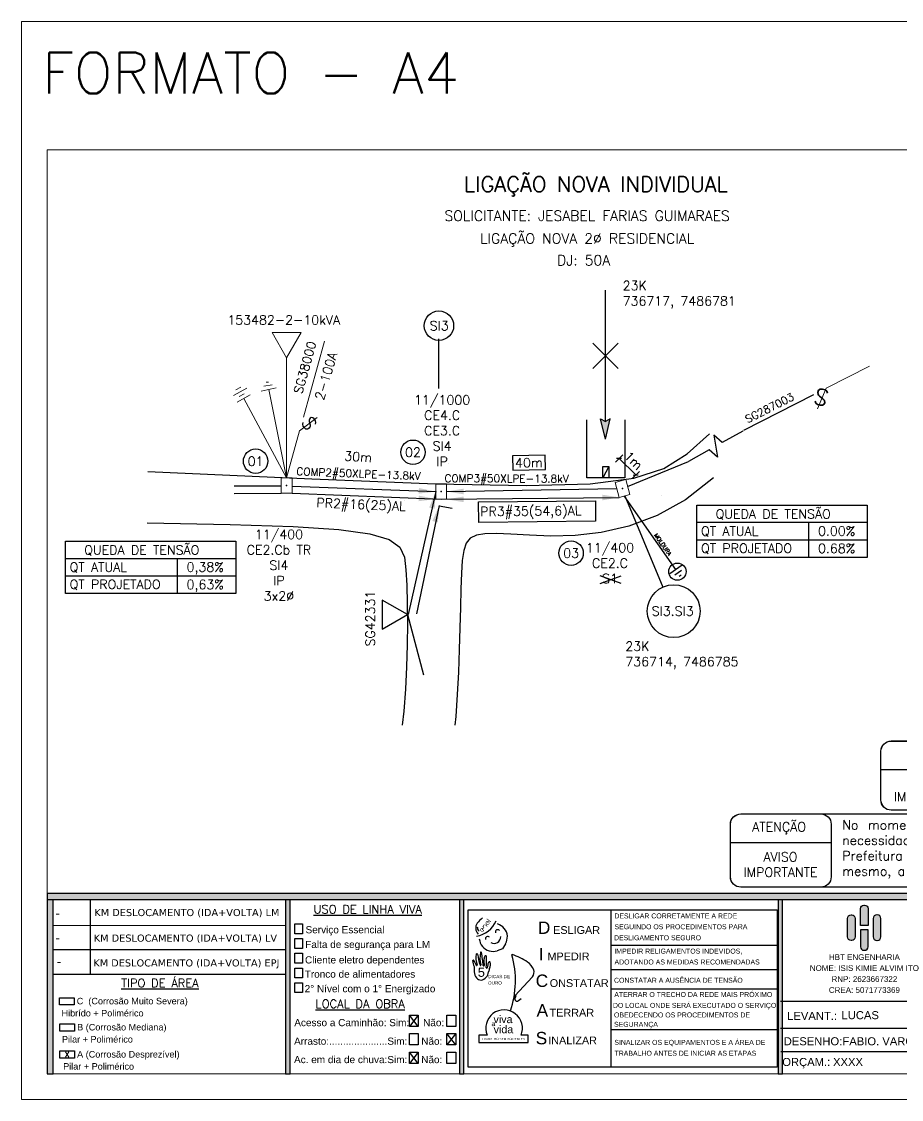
# Model space of a CAD drawing. Header units: millimetres. Extents: x 834033 to 836936, y 7531751 to 7534076.
# Drawn here: x 836638.6 to 836810.1, y 7533574.5 to 7533784.5 of the extents above; entities that cross this region are included whole.
import ezdxf
from ezdxf.enums import TextEntityAlignment as Align

# ---------------------------------------------------------------- set-up
doc = ezdxf.new("R2010")
doc.units = ezdxf.units.MM
for name, color, linetype in [('BT_PR3X150(70)AL', 2, 'Continuous'), ('CARIMBO', 90, 'Continuous'), ('DESENHO', 2, 'Continuous'), ('MARCAÇÕES', 1, 'Continuous'), ('MT_3x2CAA-13.8kV', 4, 'Continuous'), ('REDE-BT', 2, 'Continuous'), ('ÁRVORE', 90, 'Continuous')]:
    doc.layers.add(name, color=color, linetype=linetype)
for name, color, linetype, lineweight in [('Nomeclatura_Existente', 2, 'Continuous', 13), ('POSTE', 3, 'Continuous', 13), ('REDE BT', 2, 'Continuous', 15), ('REDE MT', 4, 'Continuous', 25)]:
    doc.layers.add(name, color=color, linetype=linetype, lineweight=lineweight)
doc.styles.add('ARIAL', font='arial.ttf', dxfattribs={"height": 1.6})
doc.styles.add('CARIMBO', font='simplex.shx', dxfattribs={"height": 3})
doc.styles.add('Nome. Existente', font='romans.shx', dxfattribs={"height": 2})
doc.styles.add('Nome.Projetada', font='verdana.ttf', dxfattribs={"height": 2})
doc.styles.add('REGUA120', font='ROMANS.SHX', dxfattribs={"height": 3})
doc.styles.add('REGUA60', font='ROMANS.SHX', dxfattribs={"height": 1.8})
doc.styles.add('ROMANS', font='ROMANS.shx', dxfattribs={"height": 1.8})
doc.styles.get("Standard").update_dxf_attribs({"font": 'arial.ttf'})
doc.dimstyles.new('Copy of Standard', dxfattribs={"dimtxt": 1.5, "dimasz": 0.7, "dimexe": 1, "dimexo": 0.0625, "dimgap": 0.8, "dimtad": 1, "dimdec": 0, "dimzin": 0, "dimdsep": 46, "dimtxsty": 'REGUA60', "dimblk": 'OBLIQUE', "dimcen": 0.09, "dimclrt": 256, "dimadec": 0, "dimazin": 0, "dimtfac": 1, "dimtdec": 0, "dimtofl": 0, "dimtmove": 0, "dimatfit": 1, "dimldrblk": 'OBLIQUE', "dimfxl": 1, "dimfxlon": 1, "dimtolj": 1, "dimtzin": 0, "dimarcsym": 0})
doc.dimstyles.new('MEDIDA', dxfattribs={"dimtxt": 1.8, "dimasz": 2.5, "dimexe": 0.18, "dimexo": 0.0625, "dimgap": 0.5, "dimtad": 0, "dimdec": 0, "dimzin": 0, "dimdsep": 46, "dimtxsty": 'REGUA60', "dimcen": 0.09, "dimse1": 1, "dimse2": 1, "dimsd1": 1, "dimsd2": 1, "dimclrt": 2, "dimadec": 0, "dimazin": 0, "dimtfac": 1, "dimtdec": 0, "dimtofl": 0, "dimtmove": 0, "dimatfit": 3, "dimfxl": 1, "dimtolj": 1, "dimtzin": 0, "dimarcsym": 0})
doc.dimstyles.new('PROJETADO', dxfattribs={"dimtxt": 1.5, "dimasz": 2.5, "dimexe": 0.18, "dimexo": 0.0625, "dimgap": -0.5, "dimtad": 0, "dimdec": 0, "dimzin": 0, "dimdsep": 46, "dimtxsty": 'REGUA60', "dimcen": 0.09, "dimse1": 1, "dimse2": 1, "dimsd1": 1, "dimsd2": 1, "dimclrt": 2, "dimadec": 0, "dimazin": 0, "dimtfac": 1, "dimtdec": 0, "dimtofl": 0, "dimtmove": 0, "dimatfit": 3, "dimfxl": 1, "dimtolj": 1, "dimtzin": 0, "dimarcsym": 0})

# ---------------------------------------------------------------- blocks, each defined once
blk = doc.blocks.new('*U723')
blk.add_point((0, 0))
at = {"layer": 'POSTE'}
blk.add_lwpolyline([(-1.07, 1.5), (1.07, 1.5), (1.07, -1.5), (-1.07, -1.5)], close=True, dxfattribs=at)
at = {"style": 'ROMANS'}
for tag, flags, p in [('COORD', 13, (-12.58, 2.43)), ('MONO', 5, (10.81, 2.67)), ('POSTE', 5, (-12.58, -0.48)), ('BIF', 5, (10.81, -0.24)), ('MT1', 5, (-12.58, -3.4)), ('TRIF', 5, (10.81, -3.16)), ('MT2', 5, (-12.58, -6.31)), ('MT3', 5, (-12.58, -9.23)), ('BT1', 5, (-12.58, -12.14)), ('BT2', 5, (-12.58, -15.05))]:
    blk.add_attdef(tag, text='', height=1.8, dxfattribs=dict(at, flags=flags)).set_placement(p, align=Align.MIDDLE_CENTER)
blk = doc.blocks.new('*D682')
at = {"layer": 'Defpoints', "color": 0, "transparency": 16777216}
for p in [(836690.68, 7533700.63), (836690.4, 7533696.43), (836720.37, 7533694.45)]:
    blk.add_point(p, dxfattribs=at)
at = {"color": 2, "transparency": 16777216, "insert": (836704.19, 7533699.74), "char_height": 1.8, "attachment_point": 5, "rotation": 356.2259, "style": 'REGUA60'}
blk.add_mtext('\\A1;30m', dxfattribs=at)
blk = doc.blocks.new('*U721')
blk.add_point((0, 0))
at = {"layer": 'POSTE'}
blk.add_lwpolyline([(-1.07, 1.5), (1.07, 1.5), (1.07, -1.5), (-1.07, -1.5)], close=True, dxfattribs=at)
at = {"style": 'ROMANS'}
for tag, flags, p in [('COORD', 13, (-12.58, 2.43)), ('MONO', 5, (10.81, 2.67)), ('POSTE', 5, (-12.58, -0.48)), ('BIF', 5, (10.81, -0.24)), ('MT1', 5, (-12.58, -3.4)), ('TRIF', 5, (10.81, -3.16)), ('MT2', 5, (-12.58, -6.31)), ('MT3', 5, (-12.58, -9.23)), ('BT1', 5, (-12.58, -12.14)), ('BT2', 5, (-12.58, -15.05))]:
    blk.add_attdef(tag, text='', height=1.8, dxfattribs=dict(at, flags=flags)).set_placement(p, align=Align.MIDDLE_CENTER)
blk = doc.blocks.new('*U722')
blk.add_point((0, 0))
at = {"layer": 'POSTE'}
blk.add_lwpolyline([(-1.42, 1.17), (0.64, 1.73), (1.42, -1.17), (-0.64, -1.73)], close=True, dxfattribs=at)
at = {"style": 'ROMANS'}
for tag, flags, p in [('COORD', 13, (-12.58, 2.43)), ('MONO', 5, (10.81, 2.67)), ('POSTE', 5, (-12.58, -0.48)), ('BIF', 5, (10.81, -0.24)), ('MT1', 5, (-12.58, -3.4)), ('TRIF', 5, (10.81, -3.16)), ('MT2', 5, (-12.58, -6.31)), ('MT3', 5, (-12.58, -9.23)), ('BT1', 5, (-12.58, -12.14)), ('BT2', 5, (-12.58, -15.05))]:
    blk.add_attdef(tag, text='', height=1.8, dxfattribs=dict(at, flags=flags)).set_placement(p, align=Align.MIDDLE_CENTER)
blk = doc.blocks.new('bloco35')
for p, q in [((3653.42, 1778.71), (3653.42, 1790.01)), ((3660.88, 1790.01), (3660.88, 1778.71)), ((3660.88, 1778.71), (3653.42, 1778.71))]:
    blk.add_line(p, q)
blk = doc.blocks.new('SETA SOLICITANTE')
h = blk.add_hatch(color=6)
h.paths.add_polyline_path([(-0.96, 3.99), (0, 0), (-0.01, 3.44)])
h.paths.add_polyline_path([(0.94, 3.99), (-0.01, 3.44), (0, 0)])
blk.add_hatch(color=6).paths.add_polyline_path([(0, 0), (0.94, 3.99), (-0.01, 3.44)])
at = {"color": 6, "flags": 128}
for points in [[(-0.01, 3.44), (-0.01, 29.04)], [(-2.49, 18.72), (2.47, 13.76)], [(-2.49, 13.76), (2.47, 18.72)], [(0, 0), (-0.96, 3.99), (-0.01, 3.44)], [(0, 0), (0.94, 3.99), (-0.01, 3.44)]]:
    blk.add_lwpolyline(points, dxfattribs=at)
blk = doc.blocks.new('BLOCO31')
blk.add_line((3611.56, 1826.27), (3613.78, 1825.09))
blk.add_lwpolyline([(3611.56, 1826.27), (3613.78, 1826.27), (3613.78, 1825.09), (3611.56, 1825.09)], close=True)
blk = doc.blocks.new('*U683')
at = {"color": 0, "linetype": 'ByBlock', "lineweight": -3}
blk.add_blockref('SETA SOLICITANTE', (-0.07, 7.51), dxfattribs=at)
blk.add_blockref('bloco35', (-3657.15, -1778.71))
at = {"rotation": 270}
blk.add_blockref('BLOCO31', (-1825.68, 3613.78), dxfattribs=at)
blk = doc.blocks.new('_Oblique')
at = {"color": 0, "linetype": 'ByBlock', "lineweight": -2}
blk.add_line((-0.5, -0.5), (0.5, 0.5), dxfattribs=at)
blk = doc.blocks.new('*D684')
at = {"color": 0, "lineweight": -2, "transparency": 16777216}
for p, q in [((836754.35, 7533698.67), (836755.76, 7533700.1)), ((836755.05, 7533699.38), (836758.31, 7533696.19)), ((836757.61, 7533695.48), (836759.01, 7533696.9))]:
    blk.add_line(p, q, dxfattribs=at)
at = {"layer": 'Defpoints', "color": 0, "transparency": 16777216}
for p in [(836752.47, 7533696.75), (836758.31, 7533696.19), (836755.72, 7533693.56)]:
    blk.add_point(p, dxfattribs=at)
at = {"color": 0, "lineweight": -2, "transparency": 16777216, "xscale": 0.7, "yscale": 0.7, "zscale": 0.7}
for p, rotation in [((836755.05, 7533699.38), 135.5312577795859), ((836758.31, 7533696.19), 315.5312577795859)]:
    blk.add_blockref('_Oblique', p, dxfattribs=dict(at, rotation=rotation))
at = {"transparency": 16777216, "insert": (836757.87, 7533699), "char_height": 1.8, "attachment_point": 5, "rotation": 315.5313, "style": 'REGUA60'}
blk.add_mtext('\\A1;1m', dxfattribs=at)
blk = doc.blocks.new('*D685')
at = {"color": 0, "lineweight": -2, "transparency": 16777216}
for p, q in [((836740.66, 7533700.05), (836734.26, 7533699.94)), ((836734.26, 7533699.94), (836734.31, 7533697.14)), ((836740.71, 7533697.25), (836740.66, 7533700.05)), ((836734.31, 7533697.14), (836740.71, 7533697.25))]:
    blk.add_line(p, q, dxfattribs=at)
at = {"layer": 'Defpoints', "color": 0, "transparency": 16777216}
for p in [(836755.63, 7533698.9), (836720.37, 7533694.45), (836755.69, 7533695.06)]:
    blk.add_point(p, dxfattribs=at)
at = {"color": 2, "transparency": 16777216, "insert": (836737.48, 7533698.59), "char_height": 1.8, "attachment_point": 5, "rotation": 0.9805, "style": 'REGUA60'}
blk.add_mtext('\\A1;40m', dxfattribs=at)
blk = doc.blocks.new('SETA BT')
blk.add_solid([(5.2, 0.86), (5.2, -0.87), (0, 0)])
blk = doc.blocks.new('seta')
blk.add_line((-8.29, -0.3), (-8.29, -0.3))
at = {"layer": 'REDE-BT', "xscale": 0.635, "yscale": 0.635, "zscale": 0.635}
blk.add_blockref('SETA BT', (0, 0), dxfattribs=at)
blk = doc.blocks.new('*U686')
at = {"layer": 'REDE MT', "xscale": 0.635, "yscale": 0.635, "zscale": 0.635}
blk.add_blockref('SETA BT', (0, 0), dxfattribs=at)
blk = doc.blocks.new('*U687')
blk.add_line((-8.29, -0.3), (-8.29, -0.3))
at = {"layer": 'REDE-BT', "xscale": 0.635, "yscale": 0.635, "zscale": 0.635}
blk.add_blockref('SETA BT', (0, 0), dxfattribs=at)
blk = doc.blocks.new('bloco8')
for p, q in [((3226.94, 1795.6), (3225.36, 1795.3)), ((3226.26, 1796.14), (3225.79, 1796.09)), ((3222.01, 1794.92), (3219.44, 1793.48)), ((3220.84, 1795.14), (3219.84, 1794.61)), ((3222.69, 1793.64), (3220.12, 1792.2)), ((3221.52, 1793.85), (3220.52, 1793.33)), ((3227.72, 1795), (3224.84, 1794.37)), ((3229.77, 1777.46), (3226.28, 1794.68)), ((3229.77, 1777.46), (3221.41, 1792.92))]:
    blk.add_line(p, q)
blk = doc.blocks.new('CHAVE')
blk.add_line((0, 0), (-2.8, 3.31))
at = {"style": 'CARIMBO'}
blk.add_text('S', height=3.12, rotation=45.3947, dxfattribs=at).set_placement((-0.95, -0.44))
blk = doc.blocks.new('I$C7A5C9564')
blk.add_line((0, 0), (9.49, 0.02))
at = {"lineweight": -3}
blk.add_line((12.26, 0.02), (27.57, 0.02), dxfattribs=at)
blk = doc.blocks.new('CCC')
at = {"lineweight": -3, "rotation": 270}
blk.add_blockref('CHAVE', (231681.49, 163000.81), dxfattribs=at)
at = {"lineweight": -3}
blk.add_blockref('I$C7A5C9564', (231671.99, 163000.8), dxfattribs=at)
blk = doc.blocks.new('BR')
at = {"linetype": 'Continuous'}
blk.add_lwpolyline([(0.0121, 0.00002), (0.00752, 0.00001), (0.00678, 0.00203), (0.00532, -0.00201), (0.00458, 0.00001), (0, 0)], dxfattribs=at)
blk = doc.blocks.new('PONTO')
at = {"layer": 'ÁRVORE'}
blk.add_circle((0, 0), 2.38, dxfattribs=at)
at = {"layer": 'ÁRVORE', "style": 'ROMANS', "flags": 4}
blk.add_attdef('XX', text='', height=1.8, dxfattribs=at).set_placement((0, 0), align=Align.MIDDLE_CENTER)
blk = doc.blocks.new('xx')
at = {"layer": 'MARCAÇÕES'}
for p, q in [((0.539, 0.712), (-0.539, -0.712)), ((-0.539, 0.712), (0.539, -0.712))]:
    blk.add_line(p, q, dxfattribs=at)
blk = doc.blocks.new('ATERR PROJ')
at = {"lineweight": -3}
for p, q in [((-0.23, 19.02), (0.23, 19.02)), ((-1.47, 17.57), (1.47, 17.57)), ((-0.8, 18.35), (0.8, 18.35)), ((0, 17.57), (0, 0))]:
    blk.add_line(p, q, dxfattribs=at)
blk.add_circle((0, 18.05), 1.68)

msp = doc.modelspace()

# ---------------------------------------------------------------- hatches: boundary and pattern name
h = msp.add_hatch(color=256)
h.dxf.hatch_style = 1
h.paths.add_polyline_path([(836930.568, 7533613.505), (836929.436, 7533613.505), (836929.436, 7533579.53), (836930.568, 7533579.53)])
h.paths.add_polyline_path([(836872.148, 7533613.505), (836871.298, 7533613.505), (836871.298, 7533579.53), (836872.148, 7533579.53)])
h.paths.add_polyline_path([(836786.891, 7533613.505), (836786.041, 7533613.505), (836786.041, 7533579.53), (836786.891, 7533579.53)])
h.paths.add_polyline_path([(836724.813, 7533613.505), (836723.964, 7533613.505), (836723.964, 7533579.53), (836724.813, 7533579.53)])
h.paths.add_polyline_path([(836690.907, 7533613.505), (836690.057, 7533613.505), (836690.057, 7533579.53), (836690.907, 7533579.53)])
h.paths.add_polyline_path([(836644.701, 7533613.505), (836643.568, 7533613.505), (836643.568, 7533579.53), (836644.701, 7533579.53)])
h.paths.add_polyline_path([(836930.568, 7533614.638), (836643.568, 7533614.638), (836643.568, 7533613.505), (836644.701, 7533613.505), (836930.568, 7533613.505)])
at = {"true_color": 0xad002b}
h = msp.add_hatch(color=244, dxfattribs=at)
h.dxf.hatch_style = 1
h.paths.add_polyline_path([(836803.598, 7533611.692, 0.4142136), (836802.898, 7533612.392), (836802.798, 7533612.392, 0.4142136), (836802.098, 7533611.692), (836802.098, 7533608.392), (836803.598, 7533608.392)])
h.paths.add_polyline_path([(836803.598, 7533607.592), (836802.098, 7533607.592), (836802.098, 7533604.292, 0.4142136), (836802.798, 7533603.592), (836802.898, 7533603.592, 0.4142136), (836803.598, 7533604.292)])
at = {"ltscale": 0.15}
h = msp.add_hatch(color=8, dxfattribs=at)
h.dxf.hatch_style = 1
h.paths.add_polyline_path([(836728.561, 7533607.9, 0.0081441), (836728.55, 7533607.906), (836728.309, 7533607.596), (836728.403, 7533607.523), (836728.646, 7533607.834)])
h.paths.add_polyline_path([(836728.468, 7533608.282), (836728.394, 7533608.186), (836728.722, 7533607.93), (836728.797, 7533608.025)])
h.paths.add_polyline_path([(836729.599, 7533609.25), (836729.357, 7533608.939), (836729.451, 7533608.865), (836729.694, 7533609.176)])
h.paths.add_polyline_path([(836729.302, 7533609.77), (836729.233, 7533609.681), (836729.547, 7533609.436), (836729.617, 7533609.525)])
h = msp.add_hatch(color=3, dxfattribs=at)
h.dxf.hatch_style = 1
h.paths.add_polyline_path([(836729.618, 7533609.526), (836729.547, 7533609.436), (836729.863, 7533609.19, 0.1656475), (836729.931, 7533609.166), (836730.066, 7533609.165), (836730.067, 7533609.278), (836729.972, 7533609.279, -0.1656475), (836729.905, 7533609.302)])
at = {"true_color": 0xad002b}
h = msp.add_hatch(color=244, dxfattribs=at)
h.dxf.hatch_style = 1
h.paths.add_polyline_path([(836801.098, 7533609.792, 0.4142136), (836800.398, 7533610.492), (836800.298, 7533610.492, 0.4142136), (836799.598, 7533609.792), (836799.598, 7533606.192, 0.4142136), (836800.298, 7533605.492), (836800.398, 7533605.492, 0.4142136), (836801.098, 7533606.192)])
h = msp.add_hatch(color=30)
h.dxf.hatch_style = 1
h.paths.add_polyline_path([(836804.598, 7533606.192, 0.4142136), (836805.298, 7533605.492), (836805.398, 7533605.492, 0.4142136), (836806.098, 7533606.192), (836806.098, 7533609.792, 0.4142136), (836805.398, 7533610.492), (836805.298, 7533610.492, 0.4142136), (836804.598, 7533609.792)])
at = {"ltscale": 0.15}
h = msp.add_hatch(color=1, dxfattribs=at)
h.dxf.hatch_style = 1
h.paths.add_polyline_path([(836728.75, 7533607.613), (836728.643, 7533607.598, -3.7448035), (836728.482, 7533607.818), (836728.55, 7533607.906, 4.0665835)])
h = msp.add_hatch(color=6, dxfattribs=at)
h.dxf.hatch_style = 1
h.paths.add_polyline_path([(836728.525, 7533608.237), (836728.698, 7533608.102, -0.9051269), (836728.979, 7533608.474), (836729.046, 7533608.56, 0.6571124)])
h = msp.add_hatch(color=8, dxfattribs=at)
h.dxf.hatch_style = 1
h.paths.add_polyline_path([(836729.082, 7533608.535), (836729.009, 7533608.441), (836729.333, 7533608.188), (836729.406, 7533608.282)])
at = {"ltscale": 0.15, "true_color": 0x105689}
h = msp.add_hatch(color=146, dxfattribs=at)
h.dxf.hatch_style = 1
h.paths.add_polyline_path([(836729.401, 7533608.529), (836729.412, 7533608.638, -1.2195299), (836729.53, 7533609.161), (836729.598, 7533609.249, 1.2499569)])
at = {"ltscale": 0.15, "true_color": 0xadddf7}
h = msp.add_hatch(color=141, dxfattribs=at)
h.dxf.hatch_style = 1
h.paths.add_polyline_path([(836729.798, 7533608.956), (836729.691, 7533608.941, -0.453623), (836729.412, 7533608.638), (836729.401, 7533608.529, 0.4630284)])

# ---------------------------------------------------------------- linework, layer by layer
for p, q in [((836719.931, 7533713.011), (836719.931, 7533722.711)), ((836756.184, 7533692.103), (836763.588, 7533674.321)), ((836806.087, 7533638.799), (836825.715, 7533638.799)), ((836776.766, 7533624.594), (836796.394, 7533624.594)), ((836690.057, 7533603.679, 0.001), (836644.701, 7533603.679, 0)), ((836651.924, 7533603.679, 0.001), (836651.924, 7533598.91, 0)), ((836734.169, 7533602.693, 0), (836734.24, 7533602.759, 0)), ((836644.701, 7533598.91, 0), (836690.057, 7533598.91, 0.001)), ((836726.797, 7533600.403, 0), (836726.797, 7533599.407, 0)), ((836729.441, 7533600.776, 0), (836729.338, 7533600.187, 0)), ((836735.421, 7533593.779, 0), (836735.959, 7533594.174, 0)), ((836871.298, 7533593.614, 0), (836786.527, 7533593.614, 0)), ((836871.298, 7533588.342, 0), (836786.543, 7533588.342, 0)), ((836816.963, 7533583.812, 0.001), (836786.565, 7533583.812, 0.001))]:
    msp.add_line(p, q)
at = {"color": 242, "true_color": 0xcd2027}
for p, q in [((836803.446, 7533686.903), (836803.446, 7533680.125)), ((836803.446, 7533683.514), (836770.215, 7533683.514)), ((836680.351, 7533679.882), (836680.351, 7533673.105)), ((836803.446, 7533680.125), (836770.215, 7533680.125)), ((836680.351, 7533676.493), (836647.12, 7533676.493)), ((836680.351, 7533673.105), (836647.12, 7533673.105))]:
    msp.add_line(p, q, dxfattribs=at)
at = {"ltscale": 2.5}
msp.add_line((836644.747, 7533608.443, 0.001), (836690.057, 7533608.476, 0.001), dxfattribs=at)
at = {"color": 1}
for p, q in [((836715.915, 7533590.963, 0), (836714.174, 7533588.757, 0)), ((836715.915, 7533588.757, 0), (836714.174, 7533590.963, 0)), ((836723.249, 7533585.146, 0), (836721.508, 7533587.352, 0)), ((836723.249, 7533587.352, 0), (836721.508, 7533585.146, 0)), ((836715.915, 7533581.532, 0), (836714.174, 7533583.738, 0)), ((836715.915, 7533583.738, 0), (836714.174, 7533581.532, 0))]:
    msp.add_line(p, q, dxfattribs=at)
for points in [[(836663.2, 7533696.844), (836695.149, 7533695.409), (836719.315, 7533694.473), (836736.98, 7533694.126), (836749.427, 7533694.452), (836757.941, 7533695.539), (836763.804, 7533697.472), (836768.299, 7533700.339), (836772.71, 7533704.226)], [(836773.435, 7533695.637), (836767.998, 7533691.349), (836762.466, 7533688.272), (836756.957, 7533686.216), (836751.592, 7533684.993), (836746.491, 7533684.415), (836741.775, 7533684.291), (836737.564, 7533684.434), (836733.978, 7533684.654), (836731.101, 7533684.783), (836728.881, 7533684.736), (836727.227, 7533684.446), (836726.051, 7533683.849), (836725.263, 7533682.879), (836724.774, 7533681.471), (836724.495, 7533679.559), (836724.338, 7533677.078), (836724.223, 7533673.994), (836724.123, 7533670.401), (836724.019, 7533666.422), (836723.893, 7533662.181), (836723.727, 7533657.802), (836723.503, 7533653.411), (836723.204, 7533649.13), (836723.043, 7533647.473)], [(836663.041, 7533686.846), (836679.254, 7533686.531), (836691.525, 7533686.124), (836700.408, 7533685.553), (836706.461, 7533684.746), (836710.24, 7533683.631), (836712.303, 7533682.137), (836713.207, 7533680.192), (836713.507, 7533677.724), (836713.667, 7533674.692), (836713.77, 7533671.175), (836713.806, 7533667.283), (836713.764, 7533663.127), (836713.635, 7533658.816), (836713.407, 7533654.46), (836713.071, 7533650.169), (836712.772, 7533647.473)]]:
    msp.add_lwpolyline(points, dxfattribs=at)
msp.add_lwpolyline([(836727.711, 7533686.926), (836727.667, 7533690.928), (836750.44, 7533691.177), (836750.484, 7533687.175)], close=True)
at = {"color": 242, "true_color": 0xcd2027}
for points in [[(836770.215, 7533690.291), (836803.438, 7533690.291), (836803.446, 7533686.903), (836770.215, 7533686.903)], [(836770.215, 7533680.125), (836770.215, 7533690.291)], [(836792.05, 7533680.125), (836792.05, 7533686.903)], [(836647.12, 7533683.271), (836680.343, 7533683.271), (836680.351, 7533679.882), (836647.12, 7533679.882)], [(836647.12, 7533673.105), (836647.12, 7533683.271)], [(836668.955, 7533673.105), (836668.955, 7533679.882)]]:
    msp.add_lwpolyline(points, dxfattribs=at)
for points in [[(836806.087, 7533642.364, -0.4142136), (836808.087, 7533644.364), (836926.578, 7533644.364, -0.4142136), (836928.578, 7533642.364), (836928.578, 7533632.894, -0.4142136), (836926.578, 7533630.894), (836808.087, 7533630.894, -0.4142136), (836806.087, 7533632.894)], [(836825.715, 7533632.894, -0.4142136), (836823.715, 7533630.894), (836808.103, 7533630.894, -0.4142136), (836806.103, 7533632.894), (836806.103, 7533642.356, -0.4142136), (836808.103, 7533644.356), (836823.715, 7533644.356, -0.4142136), (836825.715, 7533642.356)], [(836776.766, 7533628.159, -0.4142136), (836778.766, 7533630.159), (836926.47, 7533630.159, -0.4142136), (836928.47, 7533628.159), (836928.47, 7533617.89, -0.4142136), (836926.47, 7533615.89), (836778.766, 7533615.89, -0.4142136), (836776.766, 7533617.89)], [(836796.394, 7533617.89, -0.4142136), (836794.394, 7533615.89), (836778.782, 7533615.89, -0.4142136), (836776.782, 7533617.89), (836776.782, 7533628.151, -0.4142136), (836778.782, 7533630.151), (836794.394, 7533630.151, -0.4142136), (836796.394, 7533628.151)]]:
    msp.add_lwpolyline(points, format="xyb", close=True)
for points, elevation in [([(836930.568, 7533614.638), (836643.568, 7533614.638)], 0), ([(836643.568, 7533614.638), (836643.568, 7533579.53), (836644.701, 7533579.53), (836644.701, 7533613.505)], 0), ([(836643.568, 7533613.505), (836930.568, 7533613.505)], 0), ([(836651.92, 7533613.505), (836651.924, 7533608.448), (836651.924, 7533603.679)], 0.001), ([(836690.057, 7533613.505), (836690.057, 7533579.53), (836690.907, 7533579.53), (836690.907, 7533613.505)], 0), ([(836723.964, 7533613.505), (836723.964, 7533579.53), (836724.813, 7533579.53), (836724.813, 7533613.505)], 0), ([(836786.041, 7533613.505), (836786.041, 7533579.53), (836786.891, 7533579.53), (836786.891, 7533613.505)], 0), ([(836732.924, 7533604.86), (836732.359, 7533603.878), (836731.286, 7533603.514)], 0), ([(836738.174, 7533598.414), (836734.759, 7533594.696), (836734.765, 7533594.648), (836734.953, 7533594.728), (836735.005, 7533594.63), (836734.862, 7533594.536)], 0), ([(836729.307, 7533587.062), (836727.688, 7533587.062), (836727.688, 7533585.608), (836737.343, 7533585.608), (836737.343, 7533587.027), (836735.945, 7533587.027)], 0)]:
    msp.add_lwpolyline(points, dxfattribs=dict(elevation=elevation))
at = {"color": 244, "true_color": 0xad002b, "elevation": 0}
for points in [[(836802.098, 7533608.392), (836802.098, 7533611.692, -0.4142136), (836802.798, 7533612.392), (836802.898, 7533612.392, -0.4142136), (836803.598, 7533611.692), (836803.598, 7533608.392)], [(836800.298, 7533605.492, -0.4142136), (836799.598, 7533606.192), (836799.598, 7533609.792, -0.4142136), (836800.298, 7533610.492), (836800.398, 7533610.492, -0.4142136), (836801.098, 7533609.792), (836801.098, 7533606.192, -0.4142136), (836800.398, 7533605.492), (836800.298, 7533605.492)], [(836802.098, 7533607.592), (836802.098, 7533604.292, 0.4142136), (836802.798, 7533603.592), (836802.898, 7533603.592, 0.4142136), (836803.598, 7533604.292), (836803.598, 7533607.592)]]:
    msp.add_lwpolyline(points, format="xyb", dxfattribs=at)
at = {"color": 30, "elevation": 0}
msp.add_lwpolyline([(836805.398, 7533605.492, 0.4142136), (836806.098, 7533606.192), (836806.098, 7533609.792, 0.4142136), (836805.398, 7533610.492), (836805.298, 7533610.492, 0.4142136), (836804.598, 7533609.792), (836804.598, 7533606.192, 0.4142136), (836805.298, 7533605.492), (836805.398, 7533605.492)], format="xyb", dxfattribs=at)
at = {"elevation": 0}
for points in [[(836691.82, 7533608.731), (836693.332, 7533608.731), (836693.332, 7533606.814), (836691.82, 7533606.814)], [(836691.82, 7533605.866), (836693.332, 7533605.866), (836693.332, 7533603.949), (836691.82, 7533603.949)], [(836691.82, 7533603.001), (836693.332, 7533603.001), (836693.332, 7533601.084), (836691.82, 7533601.084)], [(836691.82, 7533600.136), (836693.332, 7533600.136), (836693.332, 7533598.219), (836691.82, 7533598.219)], [(836691.82, 7533597.271), (836693.332, 7533597.271), (836693.332, 7533595.354), (836691.82, 7533595.354)], [(836714.174, 7533590.963), (836715.915, 7533590.963), (836715.915, 7533588.757), (836714.174, 7533588.757)], [(836721.508, 7533590.963), (836723.249, 7533590.963), (836723.249, 7533588.757), (836721.508, 7533588.757)], [(836714.174, 7533587.352), (836715.915, 7533587.352), (836715.915, 7533585.146), (836714.174, 7533585.146)], [(836721.508, 7533587.352), (836723.249, 7533587.352), (836723.249, 7533585.146), (836721.508, 7533585.146)], [(836714.174, 7533583.738), (836715.915, 7533583.738), (836715.915, 7533581.532), (836714.174, 7533581.532)], [(836721.508, 7533583.738), (836723.249, 7533583.738), (836723.249, 7533581.532), (836721.508, 7533581.532)]]:
    msp.add_lwpolyline(points, close=True, dxfattribs=at)
at = {"color": 244, "true_color": 0xad002b, "elevation": 0}
for points in [[(836803.598, 7533608.392), (836802.098, 7533608.392)], [(836803.598, 7533607.592), (836802.098, 7533607.592)]]:
    msp.add_lwpolyline(points, dxfattribs=at)
at = {"ltscale": 5, "elevation": 0}
for points in [[(836645.96, 7533594.354), (836648.802, 7533594.354), (836648.802, 7533592.934), (836645.96, 7533592.934)], [(836646.039, 7533589.265), (836648.881, 7533589.265), (836648.881, 7533587.845), (836646.039, 7533587.845)], [(836646.032, 7533583.985), (836648.874, 7533583.985), (836648.874, 7533582.565), (836646.032, 7533582.565)]]:
    msp.add_lwpolyline(points, close=True, dxfattribs=at)
for centre, radius in [((836719.931, 7533725.272), 2.872), ((836765.697, 7533669.662), 5.148)]:
    msp.add_circle(centre, radius)
for centre, radius, start, end in [((836726.501, 7533611.261, 0), 4.966, 278.64787, 337.29534), ((836731.571, 7533605.703, 0), 5.239, 127.00648, 142.73951), ((836728.758, 7533607.918, 0), 1.66, 144.80643, 225.16056), ((836728.463, 7533608.08, 0), 1.049, 174.30811, 228.40065), ((836731.391, 7533607.167, 0), 0.443, 41.28747, 199.91806), ((836730.587, 7533606.119, 0), 2.704, 5.07898, 74.01577), ((836730.505, 7533606.052, 0), 2.704, 184.77575, 253.71254), ((836729.461, 7533605.846, 0), 0.443, 41.28747, 199.91806), ((836730.645, 7533606.299, 0), 1.367, 242.94779, 358.04209), ((836730.302, 7533606.273, 0), 2.979, 331.67324, 1.6326), ((836733.708, 7533602.155, 0), 5.771, 170.02222, 194.06747), ((836728.128, 7533603.127, 0), 0.108, 12.69902, 164.78281), ((836689.699, 7533596.451, 0), 39.112, 6.10148, 9.86325), ((836730.409, 7533606.362, 0), 2.979, 257.15892, 287.11828), ((836726.642, 7533601.538, 0), 0.134, 34.54355, 187.36917), ((836730.831, 7533602.079, 0), 4.357, 187.36917, 201.88252), ((836723.314, 7533599.246, 0), 4.174, 19.87877, 34.54355), ((836731, 7533602.161, 0), 3.874, 169.95432, 201.72241), ((836727.322, 7533602.813, 0), 0.139, 9.82437, 169.95432), ((836746.373, 7533606.112, 0), 19.196, 189.82437, 196.38122), ((836738.967, 7533601.468, 0), 10.253, 178.0401, 184.75426), ((836730.388, 7533601.709, 0), 1.672, 153.77632, 176.24737), ((836729.032, 7533602.377, 0), 0.16, 2.63393, 153.77632), ((836709.495, 7533601.478, 0), 19.718, 356.35086, 2.63393), ((836730.605, 7533600.603, 0), 1.176, 143.26626, 171.51546), ((836729.783, 7533601.218, 0), 0.15, 26.84672, 143.69559), ((836728.122, 7533600.801, 0), 1.859, 336.30987, 15.08687), ((836716.204, 7533597.688, 0), 18.649, 341.4351, 15.56765), ((836730.694, 7533591.932, 0), 11.392, 55.24981, 71.8614), ((836735.359, 7533598.572, 0), 3.278, 21.69655, 56.10148), ((836726.658, 7533600.403, 0), 0.139, 0, 21.88252), ((836729.035, 7533599.598, 0), 2.246, 184.87321, 218.175), ((836727.317, 7533600.705, 0), 0.087, 207.07627, 14.4208), ((836728.031, 7533600.733, 0), 0.0818, 205.17008, 14.0015), ((836727.864, 7533599.486, 0), 1.72, 279.26807, 356.59746), ((836728.669, 7533600.623, 0), 0.0805, 190.9033, 356.4052), ((836729.257, 7533600.212, 0), 0.0848, 172.56659, 342.22682), ((836729.719, 7533599.375, 0), 0.139, 161.8584, 176.59746), ((836737.811, 7533596.724, 0), 8.654, 157.3655, 161.8584), ((836736.983, 7533599.319, 0), 1.496, 322.80624, 18.11127), ((836728.066, 7533598.745, 0), 0.96, 213.89185, 274.44261), ((836735.179, 7533594.168, 0), 0.486, 130.73643, 250.89457), ((836735.157, 7533594.11, 0), 0.424, 251.21168, 308.54897), ((836732.633, 7533588.393, 0), 3.582, 337.58291, 201.81747)]:
    msp.add_arc(centre, radius, start, end)
at = {"layer": 'BT_PR3X150(70)AL'}
for p, q in [((836680.004, 7533692.572), (836689.172, 7533692.629)), ((836691.31, 7533692.629), (836720.355, 7533691.452)), ((836720.355, 7533691.452), (836755.077, 7533691.832)), ((836719.951, 7533690.226), (836715.536, 7533669.167)), ((836719.952, 7533690.207), (836722.503, 7533689.757))]:
    msp.add_line(p, q, dxfattribs=at)
msp.add_lwpolyline([(836708.881, 7533666.162), (836713.79, 7533668.984), (836708.891, 7533671.824)], close=True, dxfattribs=at)
at = {"layer": 'CARIMBO'}
for p, q in [((836725.655, 7533611.47, 0), (836785.856, 7533611.47, 0)), ((836725.655, 7533580.796, 0), (836725.655, 7533611.47, 0)), ((836753.463, 7533611.423, 0), (836753.463, 7533580.796, 0)), ((836785.856, 7533611.47, 0), (836785.856, 7533580.796, 0)), ((836753.463, 7533604.609, 0), (836785.856, 7533604.609, 0)), ((836753.463, 7533599.828, 0), (836785.856, 7533599.828, 0)), ((836753.463, 7533596.104, 0), (836785.856, 7533596.104, 0)), ((836753.463, 7533588.17, 0), (836785.856, 7533588.17, 0)), ((836785.856, 7533580.796, 0), (836725.655, 7533580.796, 0))]:
    msp.add_line(p, q, dxfattribs=at)
at = {"layer": 'MT_3x2CAA-13.8kV'}
for p, q in [((836756.717, 7533693.967), (836768.589, 7533698.85)), ((836680.004, 7533694.072), (836689.172, 7533694.072)), ((836691.31, 7533694.019), (836719.301, 7533692.992)), ((836721.438, 7533692.971), (836754.619, 7533693.539)), ((836719.301, 7533692.953), (836713.939, 7533669.002)), ((836713.79, 7533668.984), (836716.929, 7533657.271))]:
    msp.add_line(p, q, dxfattribs=at)
at = {"layer": 'POSTE'}
for p, q in [((836638.568, 7533574.53, 0), (836638.568, 7533784.53, 0)), ((836638.568, 7533784.53, 0), (836935.568, 7533784.53, 0)), ((836643.568, 7533759.53, 0), (836930.568, 7533759.53, 0)), ((836643.568, 7533579.53, 0), (836643.568, 7533759.53, 0)), ((836930.568, 7533579.53, 0), (836643.568, 7533579.53, 0)), ((836935.568, 7533574.53, 0), (836638.568, 7533574.53, 0))]:
    msp.add_line(p, q, dxfattribs=at)
at = {"layer": 'REDE BT'}
for p, q in [((836693.507, 7533707.47), (836697.608, 7533722.264)), ((836690.241, 7533719.024), (836690.241, 7533695.629)), ((836692.764, 7533704.781), (836696.194, 7533707.358)), ((836690.241, 7533695.629), (836692.764, 7533704.781))]:
    msp.add_line(p, q, dxfattribs=at)
msp.add_lwpolyline([(836690.241, 7533719.024), (836693.082, 7533723.922), (836687.419, 7533723.933)], close=True, dxfattribs=at)

# ---------------------------------------------------------------- block references
for name, p in [('*U683', (836752.469, 7533695.64)), ('*U721', (836690.241, 7533694.129)), ('*U723', (836720.369, 7533692.953)), ('*U686', (836721.438, 7533692.971)), ('*U722', (836755.721, 7533693.558)), ('seta', (836721.438, 7533691.453))]:
    msp.add_blockref(name, p)
at = {"xscale": 1000, "yscale": 1000, "zscale": 1000, "rotation": 29.05041221619506}
msp.add_blockref('BR', (836768.589, 7533698.85), dxfattribs=at)
ref = msp.add_blockref('PONTO', (836714.877, 7533700.623))
ref.add_attrib('XX', '02', dxfattribs={"layer": 'ÁRVORE', "height": 1.8, "style": 'ROMANS'}).set_placement((836714.877, 7533700.623), align=Align.MIDDLE_CENTER)
ref = msp.add_blockref('PONTO', (836684.197, 7533698.877))
ref.add_attrib('XX', '01', dxfattribs={"layer": 'ÁRVORE', "height": 1.8, "style": 'ROMANS'}).set_placement((836684.197, 7533698.877), align=Align.MIDDLE_CENTER)
for name, p, rotation in [('seta', (836720.039, 7533690.277), 255.0000000003752), ('*U686', (836719.301, 7533692.953), 177.3570928629877), ('*U687', (836719.301, 7533691.495), 177.6797470590461), ('*U686', (836719.301, 7533692.953), 257.3819546376415), ('seta', (836755.077, 7533691.832), 180.6267998058943), ('ATERR PROJ', (836756.07, 7533692.146), 214.9999999992597)]:
    msp.add_blockref(name, p, dxfattribs=dict(rotation=rotation))
ref = msp.add_blockref('PONTO', (836745.699, 7533680.96))
ref.add_attrib('XX', '03', dxfattribs={"layer": 'ÁRVORE', "height": 1.8, "style": 'ROMANS'}).set_placement((836745.699, 7533680.96), align=Align.MIDDLE_CENTER)
at = {"xscale": 3.805011886288412, "yscale": -1.053794784471393, "zscale": 3.805011886288412}
msp.add_blockref('xx', (836753.41, 7533675.767), dxfattribs=at)
at = {"layer": 'REDE BT', "rotation": 207.1087784248089}
msp.add_blockref('CCC', (968748.643, 7784380.031), dxfattribs=at)
at = {"layer": 'REDE BT'}
msp.add_blockref('bloco8', (833460.472, 7531918.166), dxfattribs=at)

# ---------------------------------------------------------------- texts
for s, height, style, p in [('FORMATO - A4', 8, 'ROMANS', (836642.591, 7533770.525, 0)), ('153482-2-10kVA', 1.8, 'ROMANS', (836678.691, 7533725.486, 0)), ('QUEDA DE TENSÃO', 1.8, 'ROMANS', (836773.878, 7533687.695)), ('QT ATUAL', 1.8, 'ROMANS', (836771.033, 7533684.362)), ('QUEDA DE TENSÃO', 1.8, 'ROMANS', (836650.783, 7533680.674)), ('QT PROJETADO', 1.8, 'ROMANS', (836771.033, 7533681.013)), ('QT ATUAL', 1.8, 'ROMANS', (836647.937, 7533677.341)), ('QT PROJETADO', 1.8, 'ROMANS', (836647.937, 7533673.992)), ('LEVANT.:', 1.5649, 'ARIAL', (836787.822, 7533590.021, 0)), ('LUCAS', 1.5649, 'ARIAL', (836798.415, 7533590.166, 0.001)), ('DESENHO:', 1.5649, 'ARIAL', (836787.149, 7533585.082, 0)), ('FABIO. VARGAS', 1.56492, 'ARIAL', (836798.597, 7533585.078, 0.001)), ('ORÇAM.:', 1.5649, 'ARIAL', (836786.863, 7533581.047, 0)), ('XXXX', 1.5649, 'ARIAL', (836796.767, 7533581.052, 0))]:
    msp.add_text(s, height=height, dxfattribs=dict(style=style)).set_placement(p)
for s, height, rotation, style, p in [('SG38000', 1.728, 74.50697, 'ROMANS', (836693.249, 7533711.866)), ('2-100A', 1.8, 73.45474, 'REGUA60', (836697.423, 7533710.641)), ('COMP2#50XLPE-13.8kV', 1.5, 357.78417, 'ROMANS', (836692.123, 7533696.164)), ('COMP3#50XLPE-13.8kV', 1.5, 359.84375, 'ROMANS', (836721.011, 7533694.788)), ('PR3#35(54,6)AL', 1.8, 0.6268, 'ROMANS', (836727.985, 7533688.159)), ('MOLDURA', 0.8, 305, 'ROMANS', (836761.832, 7533684.465)), ('SG42331', 1.8, 90, 'ROMANS', (836707.451, 7533662.775, 0))]:
    msp.add_text(s, height=height, rotation=rotation, dxfattribs=dict(style=style)).set_placement(p)
at = {"style": 'REGUA60'}
msp.add_text('SG287003', height=1.5, rotation=26.82215, dxfattribs=at).set_placement((836784.719, 7533708.587), align=Align.CENTER)
at = {"ltscale": 2, "style": 'Nome.Projetada'}
for s, height, p in [('KM DESLOCAMENTO (IDA+VOLTA) LM', 1.38486, (836652.768, 7533610.254, 0)), ('-', 1.803, (836645.184, 7533609.965, 0)), ('-', 1.803, (836645.184, 7533605.142, 0)), ('KM DESLOCAMENTO (IDA+VOLTA) LV', 1.38486, (836652.647, 7533605.273, 0)), ('-', 1.803, (836645.397, 7533600.548, 0)), ('KM DESLOCAMENTO (IDA+VOLTA) EPJ', 1.38486, (836652.565, 7533600.437, 0))]:
    msp.add_text(s, height=height, dxfattribs=at).set_placement(p)
for s, height, p in [('Serviço Essencial', 1.39434, (836693.939, 7533606.898, 0)), ('Falta de segurança para LM', 1.39434, (836693.868, 7533604.031, 0)), ('Cliente eletro dependentes', 1.39434, (836693.825, 7533601.021, 0)), ('Tronco de alimentadores', 1.39434, (836693.77, 7533598.255, 0)), ('2° Nível com o 1° Energizado', 1.39434, (836693.759, 7533595.415, 0)), ('C  (Corrosão Muito Severa)', 1.26759, (836649.329, 7533593.059, 0)), ('Hibrído + Polimérico', 1.26759, (836646.368, 7533590.703, 0)), ('B (Corrosão Mediana)', 1.26759, (836649.408, 7533587.97, 0)), ('Acesso a Caminhão: Sim:     Não:', 1.39434, (836691.738, 7533588.8, 0)), ('Pilar + Polimérico', 1.26759, (836646.448, 7533585.614, 0)), ('Arrasto:.....................Sim:     Não:', 1.39434, (836691.698, 7533585.185, 0)), ('A (Corrosão Desprezível)', 1.26759, (836649.401, 7533582.69, 0)), ('Ac. em dia de chuva:Sim:     Não:', 1.39434, (836691.688, 7533581.602, 0)), ('Pilar + Polimérico', 1.26759, (836646.678, 7533580.334, 0))]:
    msp.add_text(s, height=height).set_placement(p)
at = {"style": 'ARIAL'}
for s, p in [('HBT ENGENHARIA', (836802.878, 7533602.255, 0)), ('NOME: ISIS KIMIE ALVIM ITO', (836802.878, 7533600.119, 0)), ('RNP: 2623667322', (836802.878, 7533597.983, 0)), ('CREA: 5071773369', (836802.878, 7533595.847, 0))]:
    msp.add_text(s, height=1.11435, dxfattribs=at).set_placement(p, align=Align.MIDDLE_CENTER)
at = {"linetype": 'Continuous'}
msp.add_text('5', height=1.787, dxfattribs=at).set_placement((836727.513, 7533598.422, 0))
at = {"char_height": 1.8, "attachment_point": 1, "style": 'ROMANS'}
for s, width, insert in [('23K \\P736717, 7486781', 31.12792, (836755.751, 7533733.997)), ('SI3', 5.47037, (836718.131, 7533726.172)), ('\\pxqc;11/1000\\PCE4.C\\PCE3.C\\PSI4\\PIP', 11.93229, (836714.591, 7533711.726)), ('\\pxqc;11/400\\PCE2.Cb TR\\PSI4\\PIP\\P3x2%%C', 15.77641, (836680.852, 7533685.509)), ('\\pxqc;11/400\\PCE2.C\\PS1', 4.94675, (836750.809, 7533682.909)), ('SI3.SI3', 5.53706, (836761.411, 7533670.562)), ('23K \\P736714, 7486785', 31.12792, (836756.271, 7533663.727)), ('\\pxqc;AVISO IMPORTANTE', 10, (836810.838, 7533637.422)), ('\\pxqd;No momento do Planejamento da Obra (locação) ou até mesmo após, se identificada a necessidade de utilização de equipamento de perfuração, a Parceira defverá solicitar junto à Prefeitura o cadastro técnico de interferência no subsolo. Se a Prefeitura não dispuser do mesmo, a escavação deverá proceder de forma manual.', 127.37081, (836798.555, 7533628.911)), ('\\pxqc;AVISO IMPORTANTE', 10, (836781.518, 7533622.692))]:
    msp.add_mtext_dynamic_manual_height_columns(s, width=width, gutter_width=9, heights=[0], dxfattribs=dict(at, insert=insert))
at = {"insert": (836696.093, 7533691.701), "char_height": 1.8, "attachment_point": 1, "rotation": 357.67975, "style": 'ROMANS'}
msp.add_mtext_dynamic_manual_height_columns('PR2#16(25)AL', width=6.61998, gutter_width=9, heights=[0], dxfattribs=at)
at = {"char_height": 1.8, "width": 9.25714, "attachment_point": 2, "style": 'ROMANS'}
for s, insert in [('0.00%', (836797.46, 7533686.162)), ('0.68%', (836797.46, 7533682.774)), ('0,38%', (836674.365, 7533679.141)), ('0,63%', (836674.365, 7533675.753))]:
    msp.add_mtext(s, dxfattribs=dict(at, insert=insert))
at = {"insert": (836781.01, 7533628.54), "char_height": 1.8, "attachment_point": 1, "style": 'ROMANS'}
msp.add_mtext('ATENÇÃO', dxfattribs=at)
at = {"lineweight": 40, "style": 'ROMANS'}
msp.add_attdef('X', text='', height=1.027, dxfattribs=at).set_placement((836647.451, 7533582.779, 0), align=Align.CENTER)
at = {"layer": 'CARIMBO', "linetype": 'Continuous', "style": 'ROMANS'}
for s, p in [('%%UUSO DE LINHA VIVA', (836695.49, 7533610.773, 0)), ('%%UTIPO DE ÁREA', (836658.015, 7533596.382, 0)), ('%%ULOCAL DA OBRA', (836695.88, 7533592.336, 0))]:
    msp.add_text(s, height=1.63714, dxfattribs=at).set_placement(p)
at = {"layer": 'CARIMBO', "style": 'ARIAL'}
for s, height, p in [('DESLIGAR CORRETAMENTE A REDE', 0.9677, (836754.129, 7533609.805, 0)), ('ESLIGAR', 1.512, (836742.193, 7533606.778, 0)), ('SEGUINDO OS PROCEDIMENTOS PARA', 0.9677, (836754.16, 7533607.686, 0)), ('DESLIGAMENTO SEGURO', 0.9677, (836754.064, 7533605.542, 0)), ('MPEDIR', 1.512, (836741.091, 7533601.642, 0)), ('IMPEDIR RELIGAMENTOS INDEVIDOS,', 0.9677, (836754.129, 7533602.944, 0)), ('ADOTANDO AS MEDIDAS RECOMENDADAS', 0.9677, (836754.16, 7533600.825, 0)), ('ONSTATAR', 1.512, (836741.532, 7533596.444, 0)), ('CONSTATAR A AUSÊNCIA DE TENSÃO', 0.9677, (836754.073, 7533597.261, 0)), ('ATERRAR O TRECHO DA REDE MAIS PRÓXIMO', 0.9677, (836754.129, 7533594.489, 0)), (' DO LOCAL ONDE SERÁ EXECUTADO O SERVIÇO', 0.9677, (836753.48, 7533592.374, 0)), ('TERRAR', 1.512, (836741.499, 7533590.674, 0)), ('OBEDECENDO OS PROCEDIMENTOS DE ', 0.9677, (836754.064, 7533590.51, 0)), ('SEGURANÇA', 0.9677, (836754.064, 7533588.68, 0)), ('INALIZAR', 1.512, (836741.239, 7533585.266, 0)), ('SINALIZAR OS EQUIPAMENTOS E A ÁREA DE', 0.9677, (836754.129, 7533585.168, 0)), ('TRABALHO ANTES DE INICIAR AS ETAPAS', 0.9677, (836754.16, 7533583.049, 0))]:
    msp.add_text(s, height=height, dxfattribs=at).set_placement(p)
at = {"layer": 'DESENHO', "color": 3, "style": 'REGUA120'}
msp.add_text('LIGAÇÃO NOVA INDIVIDUAL', height=3, dxfattribs=at).set_placement((836750.533, 7533751.349, 0), align=Align.CENTER)
at = {"layer": 'MARCAÇÕES', "linetype": 'Continuous'}
for s, height, p in [('DICAS DE', 0.6435, (836729.561, 7533598.156, 0)), ('OURO', 0.6437, (836729.499, 7533596.911, 0)), ('viva', 1.498, (836730.568, 7533589.399, 0)), ('a', 0.985, (836730.181, 7533588.811, 0)), ('vida', 1.498, (836730.592, 7533587.429, 0)), ('TRABALHO SEM ACIDENTES', 0.43572, (836728.301, 7533586.093, 0))]:
    msp.add_text(s, height=height, dxfattribs=at).set_placement(p)
at = {"layer": 'Nomeclatura_Existente', "lineweight": -3, "style": 'Nome. Existente'}
for s, p in [('SOLICITANTE: JESABEL FARIAS GUIMARAES', (836748.821, 7533746.706, 0)), ('LIGAÇÃO NOVA 2%%C RESIDENCIAL', (836748.821, 7533742.236, 0))]:
    msp.add_text(s, height=2, dxfattribs=at).set_placement(p, align=Align.MIDDLE)
at = {"layer": 'Nomeclatura_Existente', "color": 2, "lineweight": -3, "style": 'Nome. Existente'}
msp.add_text('DJ: 50A ', height=2, dxfattribs=at).set_placement((836748.821, 7533738.024, 0), align=Align.MIDDLE)
at = {"layer": 'REDE BT', "style": 'REGUA60'}
msp.add_text('S', height=2.569, rotation=303.28806, dxfattribs=at).set_placement((836693.603, 7533705.541), align=Align.CENTER)
at = {"layer": 'REDE MT', "style": 'ARIAL'}
for s, p in [('D', (836739.213, 7533606.778, 0)), ('I', (836739.37, 7533601.642, 0)), ('C', (836738.793, 7533596.444, 0)), ('A', (836738.968, 7533590.674, 0)), ('S', (836738.793, 7533585.266, 0))]:
    msp.add_text(s, height=2.419, dxfattribs=at).set_placement(p)

# ---------------------------------------------------------------- dimensions: what is measured, and where the dimension line sits
dim = msp.add_linear_dim(base=(836690.679, 7533700.627), p1=(836720.369, 7533694.453), p2=(836690.403, 7533696.43), angle=176.22591, dimstyle='MEDIDA', override={"dimpost": '<>m'})
dim.commit()
dim.dimension.update_dxf_attribs({"geometry": '*D682', "text_midpoint": (836704.19, 7533699.736), "dimtype": 161})
for base, p1, p2, angle, text, dimstyle, picture, middle in [((836755.629, 7533698.902), (836720.369, 7533694.453), (836755.695, 7533695.057), 0.98054, '40m', 'PROJETADO', '*D685', (836737.484, 7533698.591)), ((836758.306, 7533696.191), (836752.469, 7533696.749), (836755.721, 7533693.558), 315.53126, '1m', 'Copy of Standard', '*D684', (836756.68, 7533697.787))]:
    dim = msp.add_linear_dim(base=base, p1=p1, p2=p2, angle=angle, text=text, dimstyle=dimstyle, override={"dimpost": '<>m'})
    dim.commit()
    dim.dimension.update_dxf_attribs({"geometry": picture, "text_midpoint": middle, "dimtype": 161})

doc.saveas('drawing.dxf')
